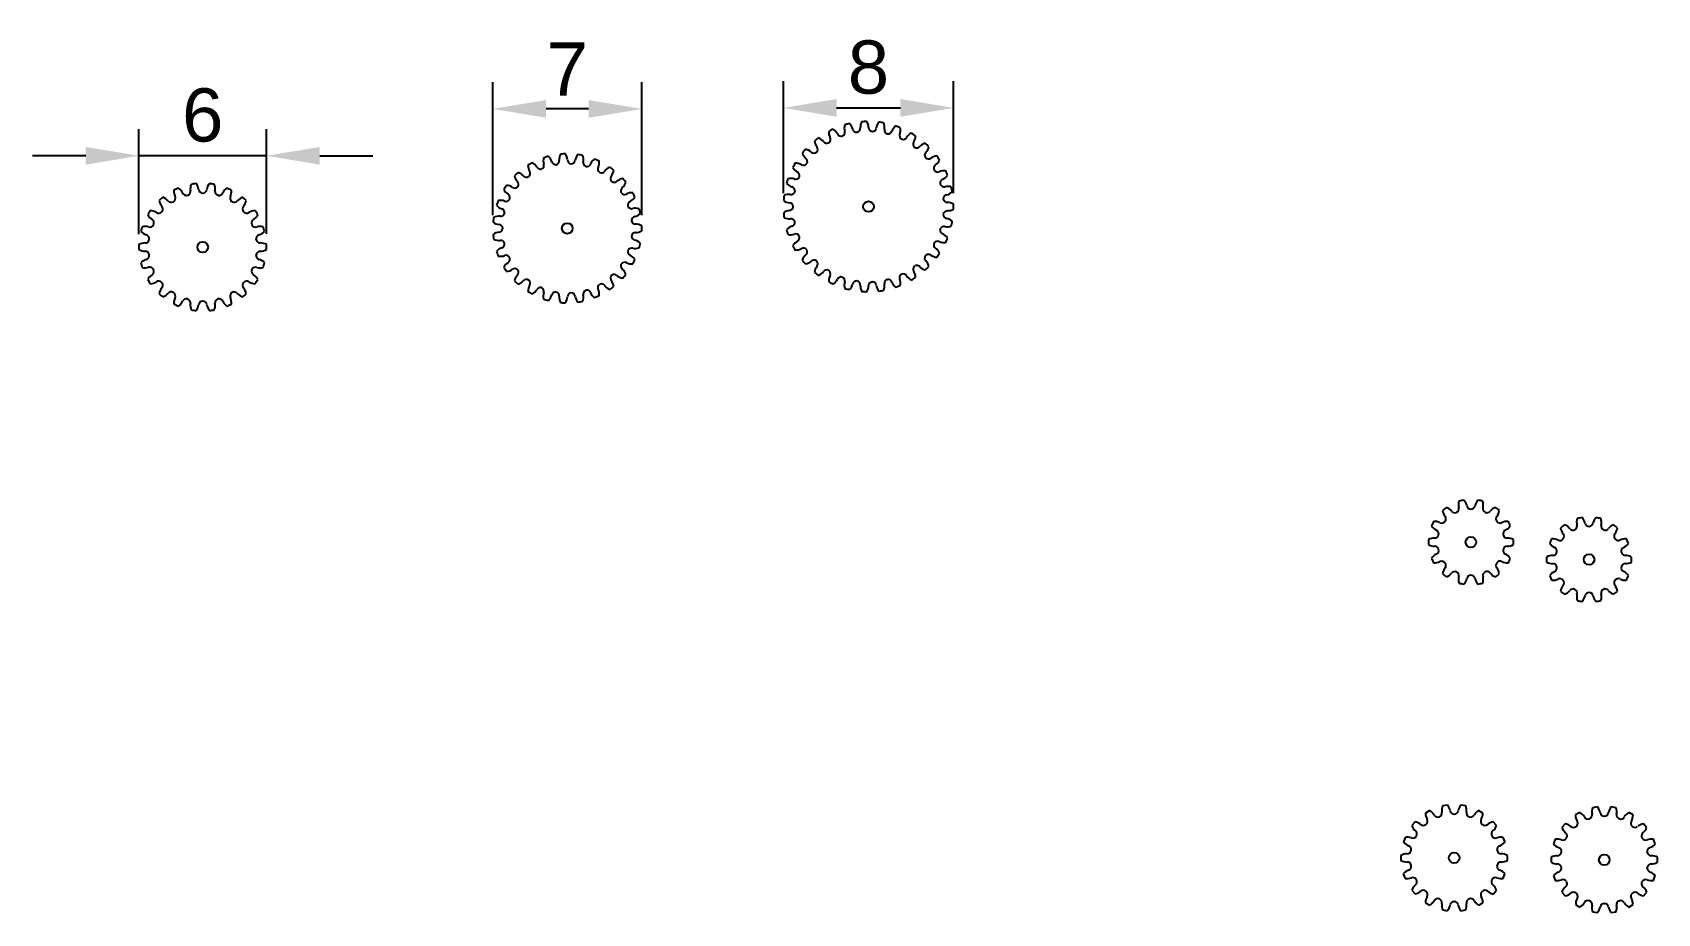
# Model space of a CAD drawing. Header units: millimetres. Extents: x 1203 to 1540, y 1825 to 1899.
# Drawn here: x 1379 to 1455.4, y 1857.7 to 1899.1 of the extents above; entities that cross this region are included whole.
import ezdxf

# ---------------------------------------------------------------- set-up
doc = ezdxf.new("R2010")
doc.units = ezdxf.units.MM
doc.styles.get("Standard").update_dxf_attribs({"font": 'arial.ttf'})
doc.dimstyles.new('ISO-25', dxfattribs={"dimtxt": 2.5, "dimasz": 2.5, "dimexe": 1.25, "dimexo": 0.625, "dimtad": 1, "dimtxsty": 'Standard', "dimcen": 2.5, "dimadec": 0, "dimazin": 0, "dimtfac": 1, "dimtmove": 0, "dimatfit": 3, "dimfxl": 1, "dimarcsym": 0})

# ---------------------------------------------------------------- blocks, each defined once
blk = doc.blocks.new('*U80')
for centre, radius, start, end in [((0.389, -0.051), 0.584, 150.2606, 180.0761), ((0.002, -1.758), 2, 86.71128, 93.44091), ((-0.39, -0.052), 0.584, 0.0761, 29.8916), ((-0.39, -0.052), 0.195, 282.93324, 0.0761), ((0.389, -0.051), 0.195, 180.0761, 257.21895)]:
    blk.add_arc(centre, radius, start, end)
blk = doc.blocks.new('*U81')
at = {"color": 0, "linetype": 'ByBlock', "lineweight": -2, "transparency": 16777216}
for p, rotation in [((1402.981, 1868.221), 32.72727272727273), ((1403.696, 1868.547), 16.36363636363637), ((1405.25, 1868.547), 343.6363636363637), ((1405.963, 1868.221), 327.2727272727273), ((1401.963, 1867.047), 65.45454545454544), ((1402.388, 1867.707), 49.09090909090909), ((1406.557, 1867.706), 310.909090909091), ((1406.981, 1867.046), 294.5454545454546), ((1401.742, 1866.294), 81.81818181818183), ((1407.202, 1866.293), 278.1818181818181), ((1401.742, 1865.509), 98.18181818181817), ((1407.202, 1865.508), 261.8181818181818), ((1401.963, 1864.756), 114.5454545454546), ((1406.98, 1864.755), 245.4545454545454), ((1402.387, 1864.095), 130.9090909090909), ((1406.556, 1864.094), 229.090909090909), ((1402.98, 1863.581), 147.2727272727273), ((1403.694, 1863.255), 163.6363636363637), ((1405.248, 1863.255), 196.3636363636363), ((1405.962, 1863.58), 212.7272727272727), ((1404.471, 1863.143), 180)]:
    blk.add_blockref('*U80', p, dxfattribs=dict(at, rotation=rotation))
blk.add_blockref('*U80', (1404.473, 1868.659), dxfattribs=at)
blk = doc.blocks.new('*D82')
at = {"color": 0, "lineweight": -2, "transparency": 16777216}
for p, q in [((1383.998, 1889.654), (1383.998, 1894.587)), ((1389.998, 1889.67), (1389.998, 1894.587)), ((1381.498, 1893.337), (1378.998, 1893.337)), ((1389.998, 1893.337), (1383.998, 1893.337)), ((1392.498, 1893.337), (1394.998, 1893.337))]:
    blk.add_line(p, q, dxfattribs=at)
at = {"color": 0, "transparency": 16777216}
for points in [[(1381.498, 1893.753), (1381.498, 1892.92), (1383.998, 1893.337)], [(1392.498, 1893.753), (1392.498, 1892.92), (1389.998, 1893.337)]]:
    blk.add_solid(points, dxfattribs=at)
at = {"layer": 'Defpoints', "color": 0, "transparency": 16777216}
for p in [(1383.998, 1893.337), (1383.998, 1889.029), (1389.998, 1889.045)]:
    blk.add_point(p, dxfattribs=at)
at = {"color": 0, "transparency": 16777216, "insert": (1386.998, 1895.238), "char_height": 2.5, "attachment_point": 5}
blk.add_mtext('6', dxfattribs=at)
blk = doc.blocks.new('*U84')
for centre, radius, start, end in [((0.389, -0.051), 0.584, 150.2606, 180.0761), ((0.002, -1.758), 2, 86.71128, 93.44091), ((-0.39, -0.052), 0.584, 0.0761, 29.8916), ((-0.39, -0.052), 0.195, 282.93324, 0.0761), ((0.389, -0.051), 0.195, 180.0761, 257.21895)]:
    blk.add_arc(centre, radius, start, end)
blk = doc.blocks.new('*U85')
at = {"color": 0, "linetype": 'ByBlock', "lineweight": -2, "transparency": 16777216}
for p, rotation in [((1384.411, 1848.132), 26.66666666666668), ((1385.122, 1848.391), 13.33333333333331), ((1386.625, 1848.39), 346.6666666666667), ((1387.336, 1848.132), 333.3333333333333), ((1383.26, 1847.166), 53.33333333333334), ((1383.779, 1847.717), 39.99999999999999), ((1387.967, 1847.716), 319.9999999999999), ((1388.486, 1847.165), 306.6666666666667), ((1382.882, 1846.511), 66.66666666666667), ((1388.865, 1846.51), 293.3333333333334), ((1382.665, 1845.787), 79.99999999999999), ((1389.081, 1845.786), 280), ((1382.62, 1845.032), 93.33333333333336), ((1389.125, 1845.03), 266.6666666666667), ((1382.752, 1844.287), 106.6666666666667), ((1388.994, 1844.285), 253.3333333333333), ((1383.051, 1843.592), 120), ((1388.694, 1843.591), 240), ((1383.503, 1842.985), 133.3333333333333), ((1388.242, 1842.984), 226.6666666666666), ((1384.082, 1842.499), 146.6666666666667), ((1384.758, 1842.159), 160), ((1385.494, 1841.985), 173.3333333333334), ((1386.25, 1841.984), 186.6666666666667), ((1386.987, 1842.159), 200), ((1387.663, 1842.498), 213.3333333333333)]:
    blk.add_blockref('*U84', p, dxfattribs=dict(at, rotation=rotation))
blk.add_blockref('*U84', (1385.873, 1848.478), dxfattribs=at)
blk = doc.blocks.new('*D86')
at = {"color": 0, "lineweight": -2, "transparency": 16777216}
for p, q in [((1400.635, 1890.552), (1400.635, 1896.788)), ((1407.635, 1890.552), (1407.635, 1896.788)), ((1405.135, 1895.538), (1403.135, 1895.538))]:
    blk.add_line(p, q, dxfattribs=at)
at = {"color": 0, "transparency": 16777216}
for points in [[(1403.135, 1895.954), (1403.135, 1895.121), (1400.635, 1895.538)], [(1405.135, 1895.954), (1405.135, 1895.121), (1407.635, 1895.538)]]:
    blk.add_solid(points, dxfattribs=at)
at = {"layer": 'Defpoints', "color": 0, "transparency": 16777216}
for p in [(1400.635, 1895.538), (1400.635, 1889.927), (1407.635, 1889.927)]:
    blk.add_point(p, dxfattribs=at)
at = {"color": 0, "transparency": 16777216, "insert": (1404.135, 1897.413), "char_height": 2.5, "attachment_point": 5}
blk.add_mtext('7', dxfattribs=at)
blk = doc.blocks.new('*U91')
for centre, radius, start, end in [((0.389, -0.051), 0.584, 150.2606, 180.0761), ((0.002, -1.758), 2, 86.71128, 93.44091), ((-0.39, -0.052), 0.584, 0.0761, 29.8916), ((-0.39, -0.052), 0.195, 282.93324, 0.0761), ((0.389, -0.051), 0.195, 180.0761, 257.21895)]:
    blk.add_arc(centre, radius, start, end)
blk = doc.blocks.new('*U92')
at = {"color": 0, "linetype": 'ByBlock', "lineweight": -2, "transparency": 16777216}
for p, rotation in [((1413.486, 1864.773), 34.83870967741935), ((1414.151, 1865.142), 23.22580645161289), ((1414.876, 1865.37), 11.61290322580639), ((1416.389, 1865.369), 348.3870967741936), ((1417.115, 1865.142), 336.7741935483871), ((1417.779, 1864.772), 325.1612903225807), ((1412.909, 1864.278), 46.45161290322581), ((1418.356, 1864.277), 313.5483870967742), ((1412.443, 1863.677), 58.06451612903226), ((1418.822, 1863.676), 301.9354838709677), ((1412.108, 1862.994), 69.6774193548387), ((1419.156, 1862.993), 290.3225806451613), ((1411.918, 1862.258), 81.29032258064515), ((1419.347, 1862.257), 278.7096774193548), ((1411.879, 1861.499), 92.90322580645163), ((1419.385, 1861.498), 267.0967741935484), ((1411.994, 1860.747), 104.5161290322581), ((1419.27, 1860.746), 255.4838709677419), ((1412.258, 1860.034), 116.1290322580645), ((1412.66, 1859.389), 127.741935483871), ((1418.603, 1859.388), 232.258064516129), ((1419.006, 1860.033), 243.8709677419355), ((1413.184, 1858.838), 139.3548387096774), ((1418.079, 1858.837), 220.6451612903225), ((1413.808, 1858.403), 150.9677419354839), ((1414.506, 1858.103), 162.5806451612903), ((1415.251, 1857.95), 174.1935483870969), ((1416.012, 1857.95), 185.8064516129032), ((1416.756, 1858.103), 197.4193548387096), ((1417.455, 1858.402), 209.0322580645161)]:
    blk.add_blockref('*U91', p, dxfattribs=dict(at, rotation=rotation))
blk.add_blockref('*U91', (1415.633, 1865.446), dxfattribs=at)
blk = doc.blocks.new('*D94')
at = {"color": 0, "lineweight": -2, "transparency": 16777216}
for p, q in [((1414.289, 1891.573), (1414.289, 1896.836)), ((1422.289, 1891.573), (1422.289, 1896.836)), ((1416.789, 1895.586), (1419.789, 1895.586))]:
    blk.add_line(p, q, dxfattribs=at)
at = {"color": 0, "transparency": 16777216}
for points in [[(1416.789, 1896.003), (1416.789, 1895.169), (1414.289, 1895.586)], [(1419.789, 1896.003), (1419.789, 1895.169), (1422.289, 1895.586)]]:
    blk.add_solid(points, dxfattribs=at)
at = {"layer": 'Defpoints', "color": 0, "transparency": 16777216}
for p in [(1422.289, 1895.586), (1414.289, 1890.948), (1422.289, 1890.948)]:
    blk.add_point(p, dxfattribs=at)
at = {"color": 0, "transparency": 16777216, "insert": (1418.289, 1897.487), "char_height": 2.5, "attachment_point": 5}
blk.add_mtext('8', dxfattribs=at)
blk = doc.blocks.new('*U135')
for centre, radius, start, end in [((0.337, 0.063), 0.584, 163.04164, 192.85714), ((0.337, -1.687), 2, 99.49233, 106.22196), ((-0.422, -0.11), 0.584, 12.85714, 42.67264), ((0.337, 0.063), 0.195, 192.85714, 270), ((-0.422, -0.11), 0.195, 295.71429, 12.85714)]:
    blk.add_arc(centre, radius, start, end)
blk = doc.blocks.new('*U137')
at = {"color": 0, "linetype": 'ByBlock', "lineweight": -2, "transparency": 16777216}
blk.add_blockref('*U135', (1344.144, 1857.234), dxfattribs=at)
for p, rotation in [((1344.909, 1857.213), 334.2857142857143), ((1342.952, 1856.335), 51.42857142857143), ((1343.446, 1856.92), 25.71428571428572), ((1345.59, 1856.862), 308.5714285714286), ((1342.762, 1855.593), 77.14285714285715), ((1346.051, 1856.251), 282.8571428571428), ((1342.912, 1854.842), 102.8571428571429), ((1346.011, 1854.759), 231.4285714285714), ((1346.201, 1855.5), 257.1428571428571), ((1343.373, 1854.231), 128.5714285714286), ((1345.517, 1854.173), 205.7142857142857), ((1344.054, 1853.88), 154.2857142857143), ((1344.819, 1853.86), 180)]:
    blk.add_blockref('*U135', p, dxfattribs=dict(at, rotation=rotation))
blk = doc.blocks.new('*U143')
for centre, radius, start, end in [((0.337, 0.063), 0.584, 163.04164, 192.85714), ((0.337, -1.687), 2, 99.49233, 106.22196), ((-0.422, -0.11), 0.584, 12.85714, 42.67264), ((0.337, 0.063), 0.195, 192.85714, 270), ((-0.422, -0.11), 0.195, 295.71429, 12.85714)]:
    blk.add_arc(centre, radius, start, end)
blk = doc.blocks.new('*U144')
at = {"color": 0, "linetype": 'ByBlock', "lineweight": -2, "transparency": 16777216}
blk.add_blockref('*U143', (1344.144, 1857.234), dxfattribs=at)
for p, rotation in [((1344.909, 1857.213), 334.2857142857143), ((1342.952, 1856.335), 51.42857142857143), ((1343.446, 1856.92), 25.71428571428572), ((1345.59, 1856.862), 308.5714285714286), ((1342.762, 1855.593), 77.14285714285715), ((1346.051, 1856.251), 282.8571428571428), ((1342.912, 1854.842), 102.8571428571429), ((1346.011, 1854.759), 231.4285714285714), ((1346.201, 1855.5), 257.1428571428571), ((1343.373, 1854.231), 128.5714285714286), ((1345.517, 1854.173), 205.7142857142857), ((1344.054, 1853.88), 154.2857142857143), ((1344.819, 1853.86), 180)]:
    blk.add_blockref('*U143', p, dxfattribs=dict(at, rotation=rotation))
blk = doc.blocks.new('*U150')
blk.add_line((0.118, 0.24), (-0.117, 0.24))
for centre, radius, start, end in [((0.39, -0.05), 0.584, 150.15764, 179.97314), ((-0.389, -0.05), 0.584, 359.97314, 29.78864), ((-0.389, -0.05), 0.195, 282.83029, 359.97314), ((0.39, -0.05), 0.195, 179.97314, 257.116)]:
    blk.add_arc(centre, radius, start, end)
blk = doc.blocks.new('*U152')
at = {"color": 0, "linetype": 'ByBlock', "lineweight": -2, "transparency": 16777216}
for p, rotation in [((1359.425, 1842.918), 40.00000000000002), ((1360.104, 1843.311), 19.99999999999999), ((1361.65, 1843.311), 340.0000000000001), ((1362.33, 1842.919), 320.0000000000001), ((1358.92, 1842.317), 60.00000000000001), ((1362.834, 1842.317), 299.9999999999999), ((1358.652, 1841.579), 80.00000000000001), ((1363.103, 1841.58), 280.0000000000001), ((1358.652, 1840.795), 100), ((1363.103, 1840.795), 260), ((1358.92, 1840.057), 120), ((1362.835, 1840.058), 240), ((1359.425, 1839.456), 140.0000000000001), ((1360.105, 1839.064), 160), ((1360.878, 1838.927), 180), ((1361.651, 1839.064), 200), ((1362.33, 1839.456), 220)]:
    blk.add_blockref('*U150', p, dxfattribs=dict(at, rotation=rotation))
blk.add_blockref('*U150', (1360.877, 1843.447), dxfattribs=at)
blk = doc.blocks.new('*U159')
blk.add_line((0.118, 0.24), (-0.117, 0.24))
for centre, radius, start, end in [((0.39, -0.05), 0.584, 150.15764, 179.97314), ((-0.389, -0.05), 0.584, 359.97314, 29.78864), ((-0.389, -0.05), 0.195, 282.83029, 359.97314), ((0.39, -0.05), 0.195, 179.97314, 257.116)]:
    blk.add_arc(centre, radius, start, end)
blk = doc.blocks.new('*U161')
at = {"color": 0, "linetype": 'ByBlock', "lineweight": -2, "transparency": 16777216}
for p, rotation in [((1359.425, 1842.918), 40.00000000000002), ((1360.104, 1843.311), 19.99999999999999), ((1361.65, 1843.311), 340.0000000000001), ((1362.33, 1842.919), 320.0000000000001), ((1358.92, 1842.317), 60.00000000000001), ((1362.834, 1842.317), 299.9999999999999), ((1358.652, 1841.579), 80.00000000000001), ((1363.103, 1841.58), 280.0000000000001), ((1358.652, 1840.795), 100), ((1363.103, 1840.795), 260), ((1358.92, 1840.057), 120), ((1362.835, 1840.058), 240), ((1359.425, 1839.456), 140.0000000000001), ((1360.105, 1839.064), 160), ((1360.878, 1838.927), 180), ((1361.651, 1839.064), 200), ((1362.33, 1839.456), 220)]:
    blk.add_blockref('*U159', p, dxfattribs=dict(at, rotation=rotation))
blk.add_blockref('*U159', (1360.877, 1843.447), dxfattribs=at)

msp = doc.modelspace()

# ---------------------------------------------------------------- linework, layer by layer
for p, q in [((1417.073, 1894.265), (1417.051, 1894.258)), ((1417.743, 1894.44), (1417.765, 1894.442)), ((1418.457, 1894.478), (1418.479, 1894.476)), ((1419.186, 1894.365), (1419.164, 1894.372)), ((1419.835, 1894.126), (1419.855, 1894.115)), ((1415.846, 1893.502), (1415.863, 1893.517)), ((1416.41, 1893.941), (1416.43, 1893.953)), ((1420.443, 1893.749), (1420.46, 1893.734)), ((1402.939, 1892.717), (1402.927, 1892.713)), ((1403.615, 1892.918), (1403.602, 1892.917)), ((1404.306, 1892.959), (1404.319, 1892.957)), ((1405, 1892.838), (1405.012, 1892.833)), ((1415.382, 1892.958), (1415.396, 1892.976)), ((1420.963, 1893.258), (1420.977, 1893.24)), ((1421.373, 1892.673), (1421.383, 1892.652)), ((1401.805, 1891.874), (1401.814, 1891.884)), ((1402.317, 1892.359), (1402.328, 1892.366)), ((1405.648, 1892.56), (1405.659, 1892.552)), ((1406.223, 1892.13), (1406.215, 1892.14)), ((1415.037, 1892.332), (1415.047, 1892.352)), ((1421.657, 1892.016), (1421.663, 1891.994)), ((1385.612, 1891.174), (1385.639, 1891.19)), ((1386.268, 1891.478), (1386.298, 1891.486)), ((1386.983, 1891.585), (1387.014, 1891.584)), ((1387.729, 1891.477), (1387.7, 1891.486)), ((1388.385, 1891.172), (1388.359, 1891.19)), ((1401.419, 1891.285), (1401.426, 1891.296)), ((1406.675, 1891.589), (1406.669, 1891.601)), ((1414.83, 1891.671), (1414.825, 1891.649)), ((1421.803, 1891.316), (1421.804, 1891.294)), ((1385.069, 1890.697), (1385.09, 1890.72)), ((1388.928, 1890.695), (1388.908, 1890.72)), ((1401.183, 1890.634), (1401.179, 1890.622)), ((1406.99, 1890.959), (1406.987, 1890.971)), ((1414.755, 1890.937), (1414.755, 1890.967)), ((1421.805, 1890.601), (1421.802, 1890.579)), ((1384.681, 1890.086), (1384.695, 1890.114)), ((1389.303, 1890.114), (1389.315, 1890.085)), ((1401.099, 1889.921), (1401.1, 1889.934)), ((1407.152, 1889.58), (1407.149, 1889.568)), ((1407.151, 1890.272), (1407.151, 1890.285)), ((1414.829, 1890.226), (1414.826, 1890.249)), ((1415.045, 1889.545), (1415.037, 1889.566)), ((1421.656, 1889.879), (1421.663, 1889.901)), ((1384.482, 1889.391), (1384.487, 1889.422)), ((1389.514, 1889.39), (1389.511, 1889.421)), ((1401.182, 1889.221), (1401.18, 1889.234)), ((1406.991, 1888.894), (1406.985, 1888.882)), ((1415.394, 1888.921), (1415.382, 1888.94)), ((1421.372, 1889.223), (1421.384, 1889.243)), ((1384.486, 1888.668), (1384.482, 1888.699)), ((1389.51, 1888.667), (1389.515, 1888.698)), ((1401.424, 1888.559), (1401.419, 1888.571)), ((1406.667, 1888.253), (1406.675, 1888.263)), ((1415.862, 1888.379), (1415.846, 1888.396)), ((1420.441, 1888.147), (1420.46, 1888.16)), ((1420.977, 1888.655), (1420.961, 1888.638)), ((1384.694, 1887.976), (1384.682, 1888.004)), ((1385.088, 1887.37), (1385.069, 1887.394)), ((1388.907, 1887.369), (1388.928, 1887.392)), ((1389.302, 1887.975), (1389.315, 1888.003)), ((1401.813, 1887.971), (1401.805, 1887.981)), ((1402.326, 1887.488), (1402.317, 1887.496)), ((1405.647, 1887.295), (1405.658, 1887.3)), ((1406.213, 1887.714), (1406.223, 1887.722)), ((1416.428, 1887.944), (1416.41, 1887.956)), ((1417.05, 1887.64), (1417.071, 1887.631)), ((1417.742, 1887.458), (1417.764, 1887.453)), ((1418.455, 1887.419), (1418.478, 1887.419)), ((1419.162, 1887.525), (1419.185, 1887.53)), ((1419.834, 1887.771), (1419.855, 1887.78)), ((1385.637, 1886.899), (1385.612, 1886.917)), ((1386.297, 1886.603), (1386.267, 1886.613)), ((1387.013, 1886.504), (1386.982, 1886.505)), ((1387.728, 1886.611), (1387.698, 1886.604)), ((1388.384, 1886.916), (1388.358, 1886.9)), ((1402.938, 1887.136), (1402.926, 1887.143)), ((1403.614, 1886.936), (1403.601, 1886.939)), ((1404.318, 1886.896), (1404.305, 1886.896)), ((1404.999, 1887.017), (1405.012, 1887.02)), ((1445.107, 1862.271), (1445.125, 1862.278)), ((1445.807, 1862.398), (1445.827, 1862.399)), ((1446.508, 1862.278), (1446.527, 1862.272)), ((1452.164, 1862.182), (1452.182, 1862.189)), ((1452.864, 1862.309), (1452.884, 1862.309)), ((1453.565, 1862.188), (1453.584, 1862.182)), ((1444.037, 1861.365), (1444.047, 1861.382)), ((1444.492, 1861.912), (1444.507, 1861.925)), ((1447.126, 1861.925), (1447.142, 1861.913)), ((1447.586, 1861.382), (1447.597, 1861.365)), ((1451.095, 1861.275), (1451.104, 1861.293)), ((1451.549, 1861.823), (1451.564, 1861.836)), ((1454.183, 1861.836), (1454.199, 1861.823)), ((1454.644, 1861.293), (1454.654, 1861.276)), ((1443.797, 1860.695), (1443.797, 1860.715)), ((1447.837, 1860.695), (1447.833, 1860.715)), ((1450.855, 1860.606), (1450.855, 1860.625)), ((1454.894, 1860.606), (1454.89, 1860.625)), ((1443.801, 1859.983), (1443.797, 1860.003)), ((1447.834, 1859.984), (1447.837, 1860.003)), ((1450.858, 1859.894), (1450.854, 1859.913)), ((1454.891, 1859.894), (1454.894, 1859.914)), ((1444.037, 1859.333), (1444.048, 1859.316)), ((1447.587, 1859.316), (1447.596, 1859.333)), ((1451.095, 1859.243), (1451.105, 1859.226)), ((1454.644, 1859.227), (1454.654, 1859.244)), ((1444.508, 1858.773), (1444.492, 1858.786)), ((1445.126, 1858.42), (1445.107, 1858.427)), ((1445.807, 1858.3), (1445.827, 1858.3)), ((1446.509, 1858.42), (1446.527, 1858.427)), ((1447.127, 1858.773), (1447.142, 1858.786)), ((1451.565, 1858.684), (1451.549, 1858.696)), ((1452.183, 1858.331), (1452.164, 1858.337)), ((1453.566, 1858.331), (1453.584, 1858.338)), ((1454.184, 1858.684), (1454.199, 1858.697)), ((1452.864, 1858.21), (1452.884, 1858.211))]:
    msp.add_line(p, q)
for centre in [(1418.289, 1890.948), (1404.135, 1889.927), (1386.998, 1889.045), (1446.604, 1875.183), (1452.159, 1874.367), (1445.817, 1860.349), (1452.874, 1860.26)]:
    msp.add_circle(centre, 0.25)

# ---------------------------------------------------------------- block references
at = {"rotation": 270}
for name, p in [('*U92', (-443.4, 3306.58)), ('*U85', (-441.085, 3275.8)), ('*U81', (-478.903, 3293.517)), ('*U152', (-395.37, 3221.227)), ('*U161', (-388.313, 3221.137))]:
    msp.add_blockref(name, p, dxfattribs=at)
for name, p in [('*U137', (102.122, 19.637)), ('*U144', (107.677, 18.821))]:
    msp.add_blockref(name, p)

# ---------------------------------------------------------------- dimensions: what is measured, and where the dimension line sits
for base, p1, p2, picture, middle in [((1400.635, 1895.538), (1407.635, 1889.927), (1400.635, 1889.927), '*D86', (1404.135, 1897.413)), ((1422.289, 1895.586), (1414.289, 1890.948), (1422.289, 1890.948), '*D94', (1418.289, 1897.487)), ((1383.998, 1893.337), (1389.998, 1889.045), (1383.998, 1889.029), '*D82', (1386.998, 1895.238))]:
    dim = msp.add_linear_dim(base=base, p1=p1, p2=p2, dimstyle='ISO-25')
    dim.commit()
    dim.dimension.update_dxf_attribs({"geometry": picture, "text_midpoint": middle})

doc.saveas('drawing.dxf')
